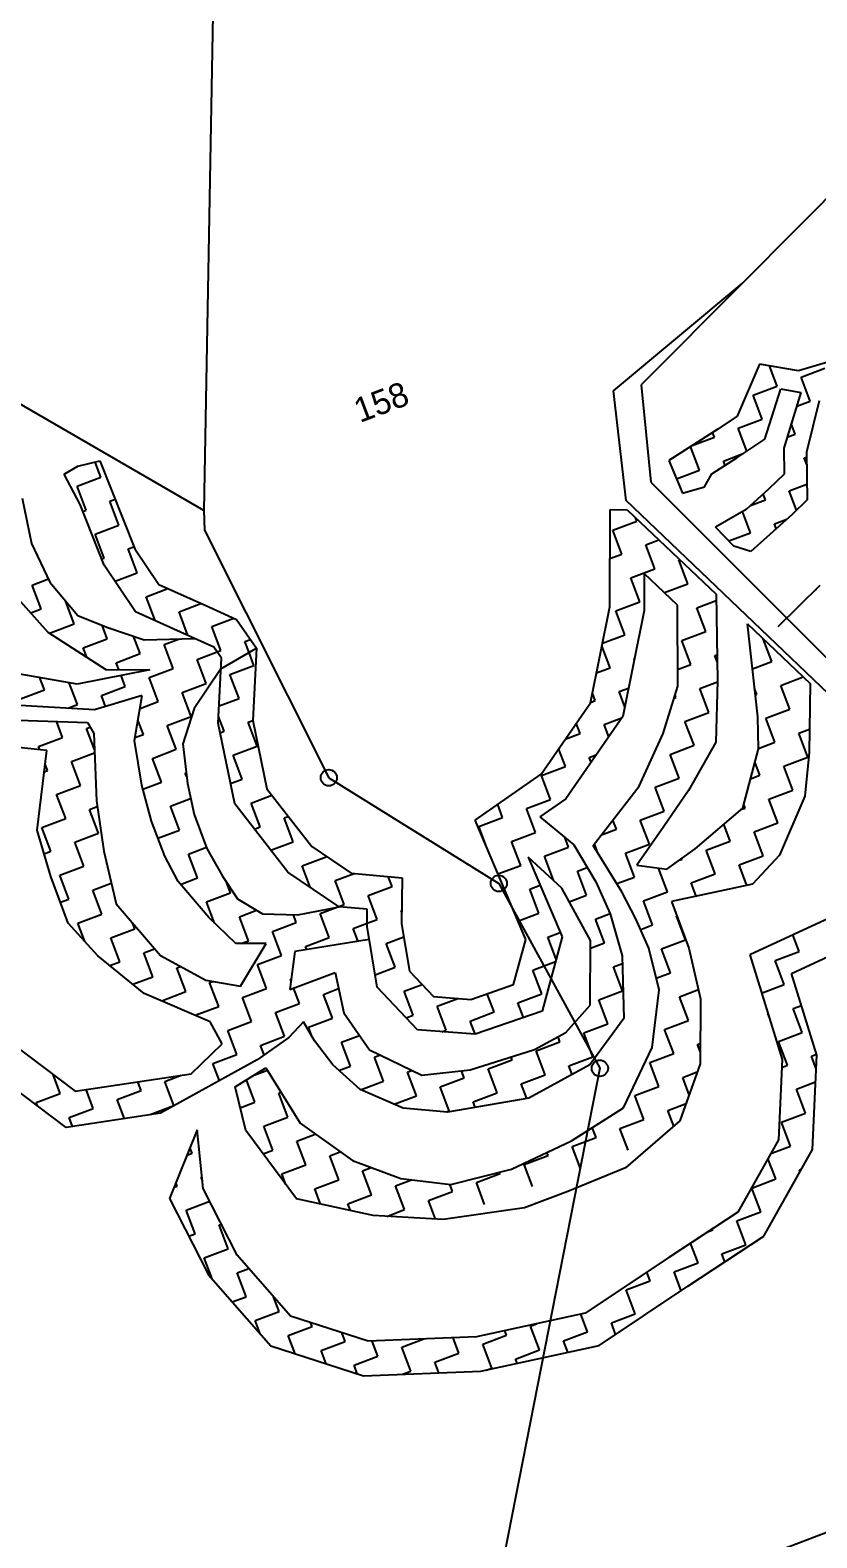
# Model space of a CAD drawing. Header units: metres. Extents: x 307096 to 311250, y 1932270 to 1936190.
# Drawn here: x 308292 to 308593, y 1934342 to 1934920 of the extents above; entities that cross this region are included whole.
import ezdxf

# ---------------------------------------------------------------- set-up
doc = ezdxf.new("R2010")
doc.units = ezdxf.units.M
for name, color, linetype in [('POLY_HATCH', 12, 'Continuous'), ('POLY_PARCEL', 6, 'Continuous'), ('POLY_WATER', 4, 'Continuous'), ('TEXT_PARCEL', 7, 'Continuous'), ('V_BOUND_LINE', 7, 'Continuous')]:
    doc.layers.add(name, color=color, linetype=linetype)
doc.styles.add('TEXT_MAP', font='')
doc.styles.get('TEXT_MAP').set_extended_font_data('Kruti Dev 050')
doc.dimstyles.get("Standard").update_dxf_attribs({"dimtxt": 0.18, "dimasz": 0.18, "dimexe": 0.18, "dimexo": 0.0625, "dimgap": 0.09, "dimtad": 0, "dimtih": 1, "dimtoh": 1, "dimdec": 4, "dimzin": 0, "dimdsep": 46, "dimtxsty": 'Standard', "dimcen": 0.09, "dimadec": 0, "dimazin": 0, "dimtfac": 1, "dimtdec": 4, "dimtofl": 0, "dimtmove": 0, "dimatfit": 3, "dimfxl": 1, "dimtolj": 1, "dimtzin": 0, "dimarcsym": 0})

msp = doc.modelspace()

# ---------------------------------------------------------------- linework, layer by layer
for centre in [(308406.19, 1934633.47), (308471.27, 1934592.99), (308509.96, 1934522.22)]:
    msp.add_circle(centre, 3.11)
at = {"layer": 'POLY_HATCH'}
for p, q in [((308571.02, 1934791.88), (308562.48, 1934771.88)), ((308585.98, 1934789.22), (308571.02, 1934791.88)), ((308597.57, 1934792.71), (308585.98, 1934789.22)), ((308573.07, 1934763.08), (308579.17, 1934782.37)), ((308579.17, 1934782.37), (308586.91, 1934780.99)), ((308586.91, 1934780.99), (308580.33, 1934759.72)), ((308593.94, 1934777.84), (308589.05, 1934758.08)), ((308555.13, 1934766.99), (308536.34, 1934754.97)), ((308562.48, 1934771.88), (308555.13, 1934766.99)), ((308562.34, 1934755.94), (308573.07, 1934763.08)), ((308536.34, 1934754.97), (308541.56, 1934742.38)), ((308552.76, 1934749.81), (308562.34, 1934755.94)), ((308580.33, 1934759.72), (308580.44, 1934749.7)), ((308589.05, 1934758.08), (308589.32, 1934739.94)), ((308304.87, 1934749.72), (308310.16, 1934752.75)), ((308311.03, 1934738.04), (308304.87, 1934749.72)), ((308310.16, 1934752.75), (308318.59, 1934754.76)), ((308318.59, 1934754.76), (308331.96, 1934721.09)), ((308550.05, 1934744.81), (308552.78, 1934749.78)), ((308552.78, 1934749.78), (308552.76, 1934749.81)), ((308580.44, 1934749.7), (308574.53, 1934743.96)), ((308541.56, 1934742.38), (308550.05, 1934744.81)), ((308574.53, 1934743.96), (308565.98, 1934736.24)), ((308288.87, 1934740.55), (308292.4, 1934723.2)), ((308320.22, 1934714.9), (308311.03, 1934738.04)), ((308589.32, 1934739.94), (308583.55, 1934734.33)), ((308513.72, 1934698.85), (308513.86, 1934736.12)), ((308513.86, 1934736.12), (308520.39, 1934736.08)), ((308520.39, 1934736.08), (308554.49, 1934703.71)), ((308565.98, 1934736.24), (308554.2, 1934729.42)), ((308583.55, 1934734.33), (308567.72, 1934720.04)), ((308561.27, 1934722.17), (308554.2, 1934729.42)), ((308292.4, 1934723.2), (308299.45, 1934708.39)), ((308331.96, 1934721.09), (308341.09, 1934707.51)), ((308567.72, 1934720.04), (308561.27, 1934722.17)), ((308332.23, 1934697.03), (308320.22, 1934714.9)), ((308526.97, 1934711.64), (308526.91, 1934697.51)), ((308539.73, 1934699.53), (308526.97, 1934711.64)), ((308286.05, 1934703.34), (308298.68, 1934689.17)), ((308299.45, 1934708.39), (308310.08, 1934695.65)), ((308341.09, 1934707.51), (308360.22, 1934698.87)), ((308554.49, 1934703.71), (308554.97, 1934670.61)), ((308360.22, 1934698.87), (308370.89, 1934694.04)), ((308506.34, 1934662.19), (308513.72, 1934698.85)), ((308526.91, 1934697.51), (308518.74, 1934656.91)), ((308539.74, 1934668.51), (308539.73, 1934699.53)), ((308310.08, 1934695.65), (308321.25, 1934691.13)), ((308354.78, 1934686.84), (308332.23, 1934697.03)), ((308370.89, 1934694.04), (308378.53, 1934683.08)), ((308570.39, 1934656.77), (308566.41, 1934692.4)), ((308566.41, 1934692.4), (308590.48, 1934669.54)), ((308298.68, 1934689.17), (308320.8, 1934674.95)), ((308321.25, 1934691.13), (308335.46, 1934686.3)), ((308335.46, 1934686.3), (308354.78, 1934686.84)), ((308362.14, 1934683.52), (308354.78, 1934686.84)), ((308365.13, 1934679.23), (308362.14, 1934683.52)), ((308364.92, 1934675.15), (308378.53, 1934683.08)), ((308378.53, 1934683.08), (308377.14, 1934655.34)), ((308337.63, 1934674.74), (308309.81, 1934669.34)), ((308320.8, 1934674.95), (308337.63, 1934674.74)), ((308364.92, 1934675.15), (308354.64, 1934659.92)), ((308363.87, 1934654.33), (308365.13, 1934679.23)), ((308309.81, 1934669.34), (308287.22, 1934673.2)), ((308534.18, 1934650.4), (308539.74, 1934668.51)), ((308554.97, 1934670.61), (308554.37, 1934647.09)), ((308590.48, 1934669.54), (308590.11, 1934643.1)), ((308334.78, 1934664.93), (308316.44, 1934659.47)), ((308331.78, 1934647.78), (308334.78, 1934664.93)), ((308316.44, 1934659.47), (308281.42, 1934661.55)), ((308354.64, 1934659.92), (308350.33, 1934646.43)), ((308487.42, 1934634.86), (308506.34, 1934662.19)), ((308518.74, 1934656.91), (308496.93, 1934625.41)), ((308570.65, 1934644.49), (308570.39, 1934656.77)), ((308287.32, 1934655.56), (308313.88, 1934654.66)), ((308313.88, 1934654.66), (308316.2, 1934650.44)), ((308370.19, 1934623.49), (308363.87, 1934654.33)), ((308377.14, 1934655.34), (308382.5, 1934629.16)), ((308298.31, 1934643.88), (308251.1, 1934648.89)), ((308316.2, 1934650.44), (308317.21, 1934624.61)), ((308334.6, 1934630.64), (308331.78, 1934647.78)), ((308350.33, 1934646.43), (308352.09, 1934631.28)), ((308525.05, 1934630.2), (308534.18, 1934650.4)), ((308554.37, 1934647.09), (308543.87, 1934628.57)), ((308294.53, 1934613.33), (308298.31, 1934643.88)), ((308564.63, 1934621.84), (308570.65, 1934644.49)), ((308590.11, 1934643.1), (308588.39, 1934626.43)), ((308462.19, 1934617.16), (308487.42, 1934634.86)), ((308338.37, 1934616.78), (308334.6, 1934630.64)), ((308352.09, 1934631.28), (308354.6, 1934619.37)), ((308382.5, 1934629.16), (308399.68, 1934607.1)), ((308507.38, 1934607.52), (308525.05, 1934630.2)), ((308543.87, 1934628.57), (308534.49, 1934614.84)), ((308317.21, 1934624.61), (308320.11, 1934605.32)), ((308390.55, 1934597.35), (308370.19, 1934623.49)), ((308496.93, 1934625.41), (308487.02, 1934618.46)), ((308588.39, 1934626.43), (308578.7, 1934603.85)), ((308343.42, 1934603.39), (308338.37, 1934616.78)), ((308354.6, 1934619.37), (308359.5, 1934606.39)), ((308481.56, 1934571.56), (308462.19, 1934617.16)), ((308487.02, 1934618.46), (308500.04, 1934607.75)), ((308546.47, 1934606.25), (308564.63, 1934621.84)), ((308299.75, 1934595.64), (308294.53, 1934613.33)), ((308534.49, 1934614.84), (308524.06, 1934599.98)), ((308320.11, 1934605.32), (308324.77, 1934585.24)), ((308359.5, 1934606.39), (308365.48, 1934595.79)), ((308399.68, 1934607.1), (308414.71, 1934596.91)), ((308500.04, 1934607.75), (308508.35, 1934593.59)), ((308518.42, 1934589.84), (308507.38, 1934607.52)), ((308535.55, 1934598.49), (308546.47, 1934606.25)), ((308348.54, 1934593.68), (308343.42, 1934603.39)), ((308495.34, 1934591.16), (308482.51, 1934603.08)), ((308482.51, 1934603.08), (308495.49, 1934572.52)), ((308524.06, 1934599.98), (308535.55, 1934598.49)), ((308578.7, 1934603.85), (308568.35, 1934592.66)), ((308306.48, 1934577.79), (308299.75, 1934595.64)), ((308360.29, 1934579.91), (308348.54, 1934593.68)), ((308365.48, 1934595.79), (308371.23, 1934587.09)), ((308410.12, 1934584.09), (308390.55, 1934597.35)), ((308414.71, 1934596.91), (308434.26, 1934595.11)), ((308434.26, 1934595.11), (308434.05, 1934577.51)), ((308508.35, 1934593.59), (308513.95, 1934581.37)), ((308506.37, 1934571.1), (308495.34, 1934591.16)), ((308523.78, 1934579.49), (308518.42, 1934589.84)), ((308568.35, 1934592.66), (308537.33, 1934586.06)), ((308324.77, 1934585.24), (308341.72, 1934565.42)), ((308371.23, 1934587.09), (308380.83, 1934581.32)), ((308394.32, 1934580.97), (308410.12, 1934584.09)), ((308420.92, 1934583.09), (308410.12, 1934584.09)), ((308420.85, 1934576.51), (308420.92, 1934583.09)), ((308537.33, 1934586.06), (308544.06, 1934568.21)), ((308317.75, 1934565.3), (308306.48, 1934577.79)), ((308370.6, 1934569.96), (308360.29, 1934579.91)), ((308380.83, 1934581.32), (308394.32, 1934580.97)), ((308424.66, 1934553.31), (308420.85, 1934576.51)), ((308434.05, 1934577.51), (308437.03, 1934559.44)), ((308513.95, 1934581.37), (308518.53, 1934565.3)), ((308528.74, 1934568.26), (308523.78, 1934579.49)), ((308599.38, 1934580.5), (308567.34, 1934565.69)), ((308421.67, 1934571.48), (308393.18, 1934566.96)), ((308476.89, 1934554.28), (308481.56, 1934571.56)), ((308495.49, 1934572.52), (308487.81, 1934544.1)), ((308506.3, 1934546.36), (308506.37, 1934571.1)), ((308583.35, 1934558.55), (308608.8, 1934570.32)), ((308335.56, 1934550.91), (308317.75, 1934565.3)), ((308341.72, 1934565.42), (308359.12, 1934555.97)), ((308382.25, 1934569.99), (308370.6, 1934569.96)), ((308372.37, 1934553.68), (308382.25, 1934569.99)), ((308393.18, 1934566.96), (308391.26, 1934552.4)), ((308518.53, 1934565.3), (308519.17, 1934541.32)), ((308532.6, 1934552.24), (308528.74, 1934568.26)), ((308544.06, 1934568.21), (308548.48, 1934548.77)), ((308567.34, 1934565.69), (308579.68, 1934525.59)), ((308391.26, 1934552.4), (308408.58, 1934558.93)), ((308408.58, 1934558.93), (308411.96, 1934543.4)), ((308437.03, 1934559.44), (308446.21, 1934549.71)), ((308592.97, 1934527.29), (308583.35, 1934558.55)), ((308359.12, 1934555.97), (308372.37, 1934553.68)), ((308440.11, 1934536.96), (308424.66, 1934553.31)), ((308460.5, 1934548.59), (308476.89, 1934554.28)), ((308360.79, 1934540.04), (308335.56, 1934550.91)), ((308446.21, 1934549.71), (308460.5, 1934548.59)), ((308530.01, 1934530.15), (308532.6, 1934552.24)), ((308548.48, 1934548.77), (308548.36, 1934523.97)), ((308411.96, 1934543.4), (308421.73, 1934529.29)), ((308487.81, 1934544.1), (308462.21, 1934535.22)), ((308496.9, 1934535.89), (308506.3, 1934546.36)), ((308519.17, 1934541.32), (308506.09, 1934523.53)), ((308277.29, 1934537.42), (308309.14, 1934513.4)), ((308365.43, 1934531.59), (308360.79, 1934540.04)), ((308396.5, 1934540.03), (308390.88, 1934533.95)), ((308400.74, 1934532.73), (308396.5, 1934540.03)), ((308462.21, 1934535.22), (308440.11, 1934536.96)), ((308484.99, 1934529.43), (308496.9, 1934535.89)), ((308353.49, 1934520.11), (308365.43, 1934531.59)), ((308390.88, 1934533.95), (308378.76, 1934525.43)), ((308407.69, 1934523.48), (308400.74, 1934532.73)), ((308519.04, 1934507.08), (308530.01, 1934530.15)), ((308305.63, 1934499.52), (308267.12, 1934528.56)), ((308378.76, 1934525.43), (308367.72, 1934519.29)), ((308421.73, 1934529.29), (308441.74, 1934519.54)), ((308460.25, 1934521.58), (308484.99, 1934529.43)), ((308548.36, 1934523.97), (308540.59, 1934502.1)), ((308579.68, 1934525.59), (308578.35, 1934494.87)), ((308591.4, 1934491.15), (308592.97, 1934527.29)), ((308309.14, 1934513.4), (308353.49, 1934520.11)), ((308367.72, 1934519.29), (308341.82, 1934504.99)), ((308370.34, 1934515.06), (308382.13, 1934522.42)), ((308382.13, 1934522.42), (308395.25, 1934501.16)), ((308418.16, 1934514.09), (308407.69, 1934523.48)), ((308441.74, 1934519.54), (308460.25, 1934521.58)), ((308506.09, 1934523.53), (308482.72, 1934510.76)), ((308374.44, 1934498.4), (308370.34, 1934515.06)), ((308434.69, 1934506.98), (308418.16, 1934514.09)), ((308451.59, 1934505.44), (308434.69, 1934506.98)), ((308482.72, 1934510.76), (308451.59, 1934505.44)), ((308499.04, 1934494.44), (308519.04, 1934507.08)), ((308341.82, 1934504.99), (308305.63, 1934499.52)), ((308395.25, 1934501.16), (308415.22, 1934486.85)), ((308540.59, 1934502.1), (308519.72, 1934484.04)), ((308355.75, 1934498.69), (308345.25, 1934472.41)), ((308358.12, 1934476.22), (308355.75, 1934498.69)), ((308393.79, 1934472.21), (308374.44, 1934498.4)), ((308476.17, 1934483.63), (308499.04, 1934494.44)), ((308578.35, 1934494.87), (308562.77, 1934467.16)), ((308572.71, 1934457.9), (308591.4, 1934491.15)), ((308415.22, 1934486.85), (308433.82, 1934480.03)), ((308452.88, 1934477.76), (308476.17, 1934483.63)), ((308519.72, 1934484.04), (308497.64, 1934474.98)), ((308433.82, 1934480.03), (308452.88, 1934477.76)), ((308345.25, 1934472.41), (308360.14, 1934443.14)), ((308371.15, 1934450.59), (308358.12, 1934476.22)), ((308423.15, 1934465.82), (308393.79, 1934472.21)), ((308497.64, 1934474.98), (308481.06, 1934468.73)), ((308481.06, 1934468.73), (308449.96, 1934464.28)), ((308562.77, 1934467.16), (308536.39, 1934449.77)), ((308449.96, 1934464.28), (308423.15, 1934465.82)), ((308543.68, 1934438.77), (308572.71, 1934457.9)), ((308391.47, 1934427.34), (308371.15, 1934450.59)), ((308536.39, 1934449.77), (308504.39, 1934428.45)), ((308360.14, 1934443.14), (308383.94, 1934415.9)), ((308509.64, 1934416.09), (308543.68, 1934438.77)), ((308421.32, 1934417.73), (308391.47, 1934427.34)), ((308504.39, 1934428.45), (308462.75, 1934419.35)), ((308383.94, 1934415.9), (308419.49, 1934404.45)), ((308462.75, 1934419.35), (308421.32, 1934417.73)), ((308464.43, 1934406.21), (308509.64, 1934416.09)), ((308419.49, 1934404.45), (308464.43, 1934406.21))]:
    msp.add_line(p, q, dxfattribs=at)
at = {"layer": 'POLY_HATCH', "linetype": 'Continuous'}
for p, q in [((308577.81, 1934783.41), (308574.87, 1934791.19)), ((308586.97, 1934786.86), (308596.12, 1934790.32)), ((308590.42, 1934777.71), (308586.97, 1934786.86)), ((308568.65, 1934779.96), (308577.81, 1934783.41)), ((308572.1, 1934770.8), (308568.65, 1934779.96)), ((308585.3, 1934775.77), (308590.42, 1934777.71)), ((308562.95, 1934767.34), (308572.1, 1934770.8)), ((308566.26, 1934758.55), (308562.95, 1934767.34)), ((308584.72, 1934765.09), (308583.22, 1934769.06)), ((308545.23, 1934760.66), (308553.79, 1934763.89)), ((308553.79, 1934763.89), (308553.11, 1934765.69)), ((308581.63, 1934763.93), (308584.72, 1934765.09)), ((308548.08, 1934751.28), (308544.68, 1934760.31)), ((308557.24, 1934754.73), (308564.83, 1934757.59)), ((308588.17, 1934755.93), (308589.08, 1934756.28)), ((308589.12, 1934753.41), (308588.17, 1934755.93)), ((308318.97, 1934748.54), (308316.78, 1934754.33)), ((308539.25, 1934747.94), (308548.08, 1934751.28)), ((308557.87, 1934753.07), (308557.24, 1934754.73)), ((308309.81, 1934745.09), (308318.97, 1934748.54)), ((308313.26, 1934735.93), (308309.81, 1934745.09)), ((308582.47, 1934743.32), (308589.24, 1934745.88)), ((308585.24, 1934735.97), (308582.47, 1934743.32)), ((308322.42, 1934739.38), (308324.4, 1934740.13)), ((308325.88, 1934730.23), (308322.42, 1934739.38)), ((308567.61, 1934737.72), (308573.31, 1934739.87)), ((308573.31, 1934739.87), (308572.47, 1934742.1)), ((308312.05, 1934735.47), (308313.26, 1934735.93)), ((308514.91, 1934728.3), (308524.06, 1934731.75)), ((308524.06, 1934731.75), (308523.57, 1934733.06)), ((308567.61, 1934727.26), (308564.53, 1934735.41)), ((308576.76, 1934730.71), (308581.53, 1934732.51)), ((308316.72, 1934726.77), (308325.88, 1934730.23)), ((308320.17, 1934717.61), (308316.72, 1934726.77)), ((308518.36, 1934719.14), (308514.91, 1934728.3)), ((308559.35, 1934724.14), (308567.61, 1934727.26)), ((308577.47, 1934728.84), (308576.76, 1934730.71)), ((308329.33, 1934721.07), (308331.62, 1934721.93)), ((308332.79, 1934711.91), (308329.33, 1934721.07)), ((308527.52, 1934722.6), (308532.58, 1934724.51)), ((308530.97, 1934713.44), (308527.52, 1934722.6)), ((308319.27, 1934717.27), (308320.17, 1934717.61)), ((308513.79, 1934717.42), (308518.36, 1934719.14)), ((308540.13, 1934716.89), (308540.47, 1934717.02)), ((308543.59, 1934707.73), (308540.13, 1934716.89)), ((308292.7, 1934707.25), (308298.88, 1934709.58)), ((308324.36, 1934708.73), (308332.79, 1934711.91)), ((308521.81, 1934709.98), (308530.97, 1934713.44)), ((308525.27, 1934700.82), (308521.81, 1934709.98)), ((308296.15, 1934698.09), (308292.7, 1934707.25)), ((308336.24, 1934702.75), (308344.62, 1934705.91)), ((308534.64, 1934704.36), (308543.59, 1934707.73)), ((308292.1, 1934696.56), (308296.15, 1934698.09)), ((308308.77, 1934692.39), (308305.44, 1934701.21)), ((308339.67, 1934693.67), (308336.24, 1934702.75)), ((308348.85, 1934697.05), (308357.24, 1934700.21)), ((308516.11, 1934697.37), (308525.27, 1934700.82)), ((308519.57, 1934688.21), (308516.11, 1934697.37)), ((308547.04, 1934698.58), (308554.52, 1934701.4)), ((308550.49, 1934689.42), (308547.04, 1934698.58)), ((308299.61, 1934688.93), (308308.77, 1934692.39)), ((308321.38, 1934686.68), (308319.42, 1934691.87)), ((308352.28, 1934687.97), (308348.85, 1934697.05)), ((308361.47, 1934691.34), (308369.86, 1934694.51)), ((308364.92, 1934682.18), (308361.47, 1934691.34)), ((308299.79, 1934688.46), (308299.61, 1934688.93)), ((308312.22, 1934683.23), (308321.38, 1934686.68)), ((308333.99, 1934680.98), (308331.47, 1934687.66)), ((308343.15, 1934684.43), (308349.1, 1934686.68)), ((308374.08, 1934685.64), (308376.19, 1934686.44)), ((308375.67, 1934681.41), (308374.08, 1934685.64)), ((308510.92, 1934684.95), (308519.57, 1934688.21)), ((308541.34, 1934685.96), (308550.49, 1934689.42)), ((308544.79, 1934676.8), (308541.34, 1934685.96)), ((308575.72, 1934678.01), (308572.46, 1934686.65)), ((308313.6, 1934679.58), (308312.22, 1934683.23)), ((308324.83, 1934677.53), (308333.99, 1934680.98)), ((308346.6, 1934675.28), (308343.15, 1934684.43)), ((308355.76, 1934678.73), (308363.45, 1934681.63)), ((308363.45, 1934681.63), (308364.92, 1934682.18)), ((308377.53, 1934676.48), (308375.67, 1934681.41)), ((308513.86, 1934675.6), (308510.72, 1934683.94)), ((308553.95, 1934680.26), (308554.82, 1934680.59)), ((308554.86, 1934677.84), (308553.95, 1934680.26)), ((308325.83, 1934674.88), (308324.83, 1934677.53)), ((308337.45, 1934671.82), (308346.6, 1934675.28)), ((308359.22, 1934669.57), (308355.76, 1934678.73)), ((308368.37, 1934673.03), (308377.53, 1934676.48)), ((308508.64, 1934673.63), (308513.86, 1934675.6)), ((308523.02, 1934679.05), (308523.21, 1934679.13)), ((308523.13, 1934678.75), (308523.02, 1934679.05)), ((308539.73, 1934674.9), (308544.79, 1934676.8)), ((308568.33, 1934675.22), (308575.72, 1934678.01)), ((308297.36, 1934667.16), (308295.62, 1934671.76)), ((308309.97, 1934661.46), (308306.8, 1934669.85)), ((308319.13, 1934664.91), (308328.29, 1934668.37)), ((308328.29, 1934668.37), (308326.68, 1934672.62)), ((308340.9, 1934662.66), (308337.45, 1934671.82)), ((308350.06, 1934666.12), (308359.22, 1934669.57)), ((308371.83, 1934663.87), (308368.37, 1934673.03)), ((308548.25, 1934667.65), (308554.96, 1934670.18)), ((308579.17, 1934668.85), (308587.79, 1934672.1)), ((308582.63, 1934659.69), (308579.17, 1934668.85)), ((308288.2, 1934663.71), (308297.36, 1934667.16)), ((308320.7, 1934660.74), (308319.13, 1934664.91)), ((308333.92, 1934660.03), (308340.9, 1934662.66)), ((308353.51, 1934656.96), (308350.06, 1934666.12)), ((308364.21, 1934660.99), (308371.83, 1934663.87)), ((308506.36, 1934662.31), (308508.16, 1934662.99)), ((308508.16, 1934662.99), (308507.08, 1934665.85)), ((308517.32, 1934666.44), (308520.93, 1934667.8)), ((308519.49, 1934660.67), (308517.32, 1934666.44)), ((308538.33, 1934663.9), (308539.09, 1934664.19)), ((308539.09, 1934664.19), (308538.72, 1934665.18)), ((308551.7, 1934658.49), (308548.25, 1934667.65)), ((308570.02, 1934665.4), (308569.17, 1934667.63)), ((308569.45, 1934665.18), (308570.02, 1934665.4)), ((308306.29, 1934660.07), (308309.97, 1934661.46)), ((308344.35, 1934653.5), (308353.51, 1934656.96)), ((308366.13, 1934651.26), (308364, 1934656.89)), ((308542.54, 1934655.03), (308551.7, 1934658.49)), ((308573.47, 1934656.24), (308582.63, 1934659.69)), ((308304.27, 1934648.85), (308301.92, 1934655.07)), ((308313.43, 1934652.3), (308314.88, 1934652.85)), ((308316.44, 1934644.31), (308313.43, 1934652.3)), ((308335.2, 1934650.05), (308333.13, 1934655.52)), ((308347.81, 1934644.35), (308344.35, 1934653.5)), ((308364.62, 1934650.69), (308366.13, 1934651.26)), ((308375.28, 1934654.71), (308377.14, 1934655.41)), ((308378.74, 1934645.55), (308375.28, 1934654.71)), ((308502.45, 1934650.37), (308500.94, 1934654.39)), ((308511.61, 1934653.83), (308518.37, 1934656.38)), ((308513.37, 1934649.16), (308511.61, 1934653.83)), ((308546, 1934645.88), (308542.54, 1934655.03)), ((308576.93, 1934647.08), (308573.47, 1934656.24)), ((308586.08, 1934650.54), (308590.24, 1934652.1)), ((308295.11, 1934645.39), (308304.27, 1934648.85)), ((308295.57, 1934644.17), (308295.11, 1934645.39)), ((308331.96, 1934648.83), (308335.2, 1934650.05)), ((308369.58, 1934642.1), (308378.74, 1934645.55)), ((308496.64, 1934648.18), (308502.45, 1934650.37)), ((308536.84, 1934642.42), (308546, 1934645.88)), ((308570.64, 1934644.71), (308576.93, 1934647.08)), ((308589.54, 1934641.38), (308586.08, 1934650.54)), ((308307.72, 1934639.69), (308316.49, 1934642.99)), ((308311.18, 1934630.53), (308307.72, 1934639.69)), ((308338.65, 1934640.89), (308347.81, 1934644.35)), ((308342.11, 1934631.73), (308338.65, 1934640.89)), ((308373.03, 1934632.94), (308369.58, 1934642.1)), ((308496.75, 1934637.76), (308494.17, 1934644.61)), ((308505.91, 1934641.22), (308508.56, 1934642.22)), ((308506.6, 1934639.38), (308505.91, 1934641.22)), ((308540.29, 1934633.26), (308536.84, 1934642.42)), ((308571.22, 1934634.47), (308569.32, 1934639.5)), ((308580.38, 1934637.92), (308589.54, 1934641.38)), ((308297.31, 1934635.76), (308298.56, 1934636.23)), ((308298.56, 1934636.23), (308297.66, 1934638.63)), ((308351.26, 1934635.19), (308351.62, 1934635.32)), ((308351.8, 1934633.76), (308351.26, 1934635.19)), ((308487.59, 1934634.31), (308496.75, 1934637.76)), ((308491.05, 1934625.15), (308487.59, 1934634.31)), ((308567.62, 1934633.11), (308571.22, 1934634.47)), ((308583.83, 1934628.76), (308580.38, 1934637.92)), ((308302.02, 1934627.07), (308311.18, 1934630.53)), ((308335.03, 1934629.07), (308342.11, 1934631.73)), ((308368.6, 1934631.27), (308373.03, 1934632.94)), ((308531.13, 1934629.81), (308540.29, 1934633.26)), ((308534.59, 1934620.65), (308531.13, 1934629.81)), ((308574.68, 1934625.31), (308583.83, 1934628.76)), ((308305.47, 1934617.92), (308302.02, 1934627.07)), ((308314.63, 1934621.37), (308317.53, 1934622.46)), ((308345.56, 1934622.58), (308353.31, 1934625.5)), ((308349.01, 1934613.42), (308345.56, 1934622.58)), ((308376.49, 1934623.78), (308384.37, 1934626.76)), ((308379.94, 1934614.62), (308376.49, 1934623.78)), ((308472.73, 1934618.24), (308470.85, 1934623.23)), ((308481.89, 1934621.69), (308491.05, 1934625.15)), ((308565.52, 1934621.86), (308565, 1934623.24)), ((308578.13, 1934616.15), (308574.68, 1934625.31)), ((308296.31, 1934614.46), (308305.47, 1934617.92)), ((308318.09, 1934612.21), (308314.63, 1934621.37)), ((308389.1, 1934618.08), (308390.67, 1934618.67)), ((308392.56, 1934608.92), (308389.1, 1934618.08)), ((308463.57, 1934614.78), (308472.73, 1934618.24)), ((308485.34, 1934612.54), (308481.89, 1934621.69)), ((308516.27, 1934613.74), (308514.95, 1934617.24)), ((308525.43, 1934617.2), (308534.59, 1934620.65)), ((308528.89, 1934608.04), (308525.43, 1934617.2)), ((308563.97, 1934621.27), (308565.52, 1934621.86)), ((308299.77, 1934605.3), (308296.31, 1934614.46)), ((308308.93, 1934608.76), (308318.09, 1934612.21)), ((308340.81, 1934610.32), (308349.01, 1934613.42)), ((308377.74, 1934613.79), (308379.94, 1934614.62)), ((308466.52, 1934606.97), (308463.57, 1934614.78)), ((308476.19, 1934609.08), (308485.34, 1934612.54)), ((308497.96, 1934606.83), (308496.51, 1934610.65)), ((308510.54, 1934611.58), (308516.27, 1934613.74)), ((308559.81, 1934609.24), (308557.4, 1934615.64)), ((308568.97, 1934612.7), (308578.13, 1934616.15)), ((308572.43, 1934603.54), (308568.97, 1934612.7)), ((308297.19, 1934604.33), (308299.77, 1934605.3)), ((308312.38, 1934599.6), (308308.93, 1934608.76)), ((308352.47, 1934604.26), (308359.33, 1934606.85)), ((308384.04, 1934605.71), (308392.56, 1934608.92)), ((308479.64, 1934599.92), (308476.19, 1934609.08)), ((308488.8, 1934603.38), (308497.96, 1934606.83)), ((308509.35, 1934604.37), (308507.9, 1934608.2)), ((308519.73, 1934604.58), (308528.89, 1934608.04)), ((308550.66, 1934605.79), (308559.81, 1934609.24)), ((308554.11, 1934596.63), (308550.66, 1934605.79)), ((308303.22, 1934596.15), (308312.38, 1934599.6)), ((308355.92, 1934595.1), (308352.47, 1934604.26)), ((308396.01, 1934599.76), (308405.17, 1934603.22)), ((308399.11, 1934591.54), (308396.01, 1934599.76)), ((308405.17, 1934603.22), (308405.09, 1934603.43)), ((308470.91, 1934596.63), (308479.64, 1934599.92)), ((308492.25, 1934594.22), (308488.8, 1934603.38)), ((308501.41, 1934597.67), (308505.13, 1934599.08)), ((308523.18, 1934595.42), (308519.73, 1934604.58)), ((308540.34, 1934601.9), (308541.5, 1934602.33)), ((308541.5, 1934602.33), (308541.38, 1934602.64)), ((308563.27, 1934600.08), (308572.43, 1934603.54)), ((308566.24, 1934592.21), (308563.27, 1934600.08)), ((308306.68, 1934586.99), (308303.22, 1934596.15)), ((308349.42, 1934592.65), (308355.92, 1934595.1)), ((308368.54, 1934589.4), (308366.98, 1934593.52)), ((308408.62, 1934594.06), (308415.9, 1934596.8)), ((308412.08, 1934584.9), (308408.62, 1934594.06)), ((308430.39, 1934591.81), (308428.96, 1934595.6)), ((308492.11, 1934594.16), (308492.25, 1934594.22)), ((308504.87, 1934588.52), (308501.41, 1934597.67)), ((308516.5, 1934592.91), (308523.18, 1934595.42)), ((308532.34, 1934598.88), (308532.4, 1934598.9)), ((308535.79, 1934589.72), (308532.34, 1934598.88)), ((308544.95, 1934593.18), (308554.11, 1934596.63)), ((308546.87, 1934588.09), (308544.95, 1934593.18)), ((308315.84, 1934590.44), (308322.94, 1934593.12)), ((308319.29, 1934581.28), (308315.84, 1934590.44)), ((308359.38, 1934585.94), (308368.54, 1934589.4)), ((308421.24, 1934588.35), (308430.39, 1934591.81)), ((308424.69, 1934579.2), (308421.24, 1934588.35)), ((308483.09, 1934590.76), (308487.1, 1934592.28)), ((308486.55, 1934581.61), (308483.09, 1934590.76)), ((308498.18, 1934585.99), (308504.87, 1934588.52)), ((308526.64, 1934586.27), (308535.79, 1934589.72)), ((308303.47, 1934585.78), (308306.68, 1934586.99)), ((308362.43, 1934577.84), (308359.38, 1934585.94)), ((308371.99, 1934580.24), (308378.52, 1934582.7)), ((308402.92, 1934581.44), (308409.7, 1934584)), ((308410.05, 1934584.13), (308412.08, 1934584.9)), ((308433.85, 1934582.65), (308434.12, 1934582.75)), ((308434.11, 1934581.96), (308433.85, 1934582.65)), ((308478.57, 1934578.6), (308486.55, 1934581.61)), ((308530.09, 1934577.11), (308526.64, 1934586.27)), ((308310.13, 1934577.83), (308319.29, 1934581.28)), ((308312.78, 1934570.81), (308310.13, 1934577.83)), ((308331.9, 1934575.58), (308331.01, 1934577.94)), ((308375.45, 1934571.08), (308371.99, 1934580.24)), ((308384.6, 1934574.54), (308393.76, 1934577.99)), ((308393.76, 1934577.99), (308392.62, 1934581.01)), ((308406.37, 1934572.29), (308402.92, 1934581.44)), ((308415.53, 1934575.74), (308420.86, 1934577.75)), ((308420.86, 1934577.75), (308424.69, 1934579.2)), ((308508.32, 1934579.36), (308513.91, 1934581.47)), ((308511.77, 1934570.2), (308508.32, 1934579.36)), ((308525.58, 1934575.41), (308530.09, 1934577.11)), ((308539.25, 1934580.56), (308539.38, 1934580.61)), ((308542.7, 1934571.4), (308539.25, 1934580.56)), ((308322.75, 1934572.13), (308331.9, 1934575.58)), ((308326.2, 1934562.97), (308322.75, 1934572.13)), ((308372.49, 1934569.97), (308375.45, 1934571.08)), ((308388.06, 1934565.38), (308384.6, 1934574.54)), ((308397.22, 1934568.83), (308406.37, 1934572.29)), ((308417.4, 1934570.8), (308415.53, 1934575.74)), ((308428.15, 1934570.04), (308434.87, 1934572.57)), ((308490, 1934572.45), (308494.76, 1934574.24)), ((308493.19, 1934564), (308490, 1934572.45)), ((308506.36, 1934568.16), (308511.77, 1934570.2)), ((308533.55, 1934567.95), (308542.7, 1934571.4)), ((308586.25, 1934566.91), (308583.83, 1934573.31)), ((308335.36, 1934566.42), (308339.52, 1934567.99)), ((308338.81, 1934557.26), (308335.36, 1934566.42)), ((308378.9, 1934561.92), (308388.06, 1934565.38)), ((308397.65, 1934567.67), (308397.22, 1934568.83)), ((308431.6, 1934560.88), (308428.15, 1934570.04)), ((308537, 1934558.79), (308533.55, 1934567.95)), ((308577.09, 1934563.45), (308586.25, 1934566.91)), ((308322.41, 1934561.54), (308326.2, 1934562.97)), ((308347.97, 1934560.72), (308349.39, 1934561.25)), ((308351.43, 1934551.56), (308347.97, 1934560.72)), ((308382.35, 1934552.76), (308378.9, 1934561.92)), ((308423.9, 1934557.97), (308431.6, 1934560.88)), ((308484.3, 1934559.84), (308492.95, 1934563.1)), ((308487.75, 1934550.68), (308484.3, 1934559.84)), ((308515.23, 1934561.04), (308518.61, 1934562.32)), ((308518.68, 1934551.88), (308515.23, 1934561.04)), ((308531.52, 1934556.72), (308537, 1934558.79)), ((308580.54, 1934554.29), (308577.09, 1934563.45)), ((308331.23, 1934554.4), (308338.81, 1934557.26)), ((308360.58, 1934555.01), (308361.86, 1934555.5)), ((308364.04, 1934545.86), (308360.58, 1934555.01)), ((308373.2, 1934549.31), (308382.35, 1934552.76)), ((308391.51, 1934556.22), (308391.77, 1934556.32)), ((308391.7, 1934555.73), (308391.51, 1934556.22)), ((308394.97, 1934547.06), (308392.74, 1934552.96)), ((308435.05, 1934551.72), (308441.88, 1934554.3)), ((308571.86, 1934551.02), (308580.54, 1934554.29)), ((308342.27, 1934548.1), (308351.43, 1934551.56)), ((308342.31, 1934548), (308342.27, 1934548.1)), ((308376.65, 1934540.15), (308373.2, 1934549.31)), ((308385.81, 1934543.61), (308394.97, 1934547.06)), ((308404.13, 1934550.52), (308409.93, 1934552.71)), ((308407.58, 1934541.36), (308404.13, 1934550.52)), ((308438.51, 1934542.56), (308435.05, 1934551.72)), ((308447.67, 1934546.02), (308455.53, 1934548.98)), ((308469.44, 1934543.77), (308466.79, 1934550.78)), ((308478.6, 1934547.22), (308487.75, 1934550.68)), ((308480.7, 1934541.63), (308478.6, 1934547.22)), ((308509.53, 1934548.43), (308518.68, 1934551.88)), ((308512.98, 1934539.27), (308509.53, 1934548.43)), ((308540.45, 1934549.63), (308547.66, 1934552.35)), ((308543.91, 1934540.48), (308540.45, 1934549.63)), ((308355.1, 1934542.49), (308364.04, 1934545.86)), ((308389.26, 1934534.45), (308385.81, 1934543.61)), ((308398.42, 1934537.9), (308407.58, 1934541.36)), ((308435.78, 1934541.53), (308438.51, 1934542.56)), ((308451.12, 1934536.86), (308447.67, 1934546.02)), ((308460.28, 1934540.31), (308469.44, 1934543.77)), ((308574.84, 1934541.68), (308574.26, 1934543.22)), ((308574.74, 1934541.64), (308574.84, 1934541.68)), ((308584, 1934545.14), (308587.11, 1934546.31)), ((308587.45, 1934535.98), (308584, 1934545.14)), ((308367.49, 1934536.7), (308376.65, 1934540.15)), ((308370.95, 1934527.54), (308367.49, 1934536.7)), ((308399.7, 1934534.52), (308398.42, 1934537.9)), ((308449.44, 1934536.22), (308451.12, 1934536.86)), ((308462.2, 1934535.22), (308460.28, 1934540.31)), ((308503.82, 1934535.82), (308512.98, 1934539.27)), ((308507.28, 1934526.66), (308503.82, 1934535.82)), ((308534.75, 1934537.02), (308543.91, 1934540.48)), ((308538.21, 1934527.86), (308534.75, 1934537.02)), ((308578.29, 1934532.52), (308587.45, 1934535.98)), ((308380.11, 1934530.99), (308389.26, 1934534.45)), ((308381.48, 1934527.34), (308380.11, 1934530.99)), ((308411.03, 1934532.2), (308417.92, 1934534.8)), ((308414.49, 1934523.04), (308411.03, 1934532.2)), ((308485.51, 1934528.91), (308494.66, 1934532.36)), ((308494.66, 1934532.36), (308493.94, 1934534.29)), ((308547.36, 1934531.32), (308548.4, 1934531.71)), ((308548.39, 1934528.61), (308547.36, 1934531.32)), ((308581.75, 1934523.36), (308578.29, 1934532.52)), ((308361.79, 1934524.08), (308370.95, 1934527.54)), ((308364.31, 1934517.4), (308361.79, 1934524.08)), ((308423.65, 1934526.5), (308425.8, 1934527.31)), ((308427.1, 1934517.34), (308423.65, 1934526.5)), ((308467.19, 1934522), (308476.35, 1934525.45)), ((308476.35, 1934525.45), (308475.93, 1934526.55)), ((308488.96, 1934519.75), (308485.51, 1934528.91)), ((308498.12, 1934523.2), (308507.28, 1934526.66)), ((308529.05, 1934524.41), (308538.21, 1934527.86)), ((308532.5, 1934515.25), (308529.05, 1934524.41)), ((308590.91, 1934526.82), (308592.88, 1934527.56)), ((308592.73, 1934521.97), (308590.91, 1934526.82)), ((308303.39, 1934512.52), (308300.63, 1934519.82)), ((308343.47, 1934517.18), (308349.74, 1934519.54)), ((308377.58, 1934519.58), (308382.69, 1934521.51)), ((308410.05, 1934521.37), (308414.49, 1934523.04)), ((308436.26, 1934520.79), (308437.89, 1934521.41)), ((308439.71, 1934511.63), (308436.26, 1934520.79)), ((308448.87, 1934515.09), (308458.03, 1934518.54)), ((308458.03, 1934518.54), (308457.02, 1934521.22)), ((308470.64, 1934512.84), (308467.19, 1934522)), ((308479.8, 1934516.29), (308488.96, 1934519.75)), ((308499.38, 1934519.86), (308498.12, 1934523.2)), ((308541.66, 1934518.7), (308547.24, 1934520.81)), ((308544.15, 1934512.11), (308541.66, 1934518.7)), ((308579.55, 1934522.54), (308581.75, 1934523.36)), ((308294.23, 1934509.06), (308303.39, 1934512.52)), ((308316, 1934506.81), (308313.28, 1934514.03)), ((308325.16, 1934510.27), (308334.31, 1934513.72)), ((308334.31, 1934513.72), (308333.07, 1934517.02)), ((308346.93, 1934508.02), (308343.47, 1934517.18)), ((308377.86, 1934509.22), (308374.64, 1934517.75)), ((308387.01, 1934512.68), (308387.93, 1934513.02)), ((308390.47, 1934503.52), (308387.01, 1934512.68)), ((308418.31, 1934514.02), (308427.1, 1934517.34)), ((308452.33, 1934505.93), (308448.87, 1934515.09)), ((308461.49, 1934509.38), (308470.64, 1934512.84)), ((308481.94, 1934510.63), (308479.8, 1934516.29)), ((308523.34, 1934511.8), (308532.5, 1934515.25)), ((308585.2, 1934514.21), (308592.52, 1934516.97)), ((308588.66, 1934505.05), (308585.2, 1934514.21)), ((308294.72, 1934507.75), (308294.23, 1934509.06)), ((308306.84, 1934503.36), (308316, 1934506.81)), ((308327.94, 1934502.9), (308325.16, 1934510.27)), ((308337.77, 1934504.56), (308346.93, 1934508.02)), ((308372.29, 1934507.12), (308377.86, 1934509.22)), ((308431.27, 1934508.45), (308439.71, 1934511.63)), ((308462.28, 1934507.27), (308461.49, 1934509.38)), ((308526.8, 1934502.64), (308523.34, 1934511.8)), ((308535.96, 1934506.09), (308542.94, 1934508.73)), ((308308.14, 1934499.9), (308306.84, 1934503.36)), ((308337.83, 1934504.39), (308337.77, 1934504.56)), ((308381.31, 1934500.06), (308390.47, 1934503.52)), ((308451.14, 1934505.48), (308452.33, 1934505.93)), ((308517.64, 1934499.18), (308526.8, 1934502.64)), ((308538.23, 1934500.07), (308535.96, 1934506.09)), ((308579.5, 1934501.59), (308588.66, 1934505.05)), ((308582.95, 1934492.44), (308579.5, 1934501.59)), ((308384.77, 1934490.91), (308381.31, 1934500.06)), ((308393.92, 1934494.36), (308401.01, 1934497.03)), ((308499.32, 1934492.27), (308508.48, 1934495.73)), ((308508.48, 1934495.73), (308507.06, 1934499.51)), ((308520.8, 1934490.8), (308517.64, 1934499.18)), ((308351.86, 1934488.96), (308353.84, 1934489.7)), ((308353.84, 1934489.7), (308353.02, 1934491.86)), ((308381.02, 1934489.49), (308384.77, 1934490.91)), ((308397.38, 1934485.2), (308393.92, 1934494.36)), ((308406.54, 1934488.66), (308410.57, 1934490.18)), ((308490.17, 1934488.82), (308489.71, 1934490.03)), ((308502.49, 1934483.89), (308499.32, 1934492.27)), ((308575.37, 1934489.58), (308582.95, 1934492.44)), ((308388.22, 1934481.75), (308397.38, 1934485.2)), ((308409.99, 1934479.5), (308406.54, 1934488.66)), ((308419.15, 1934482.95), (308422.45, 1934484.2)), ((308481.01, 1934485.36), (308490.17, 1934488.82)), ((308484.17, 1934476.98), (308481.01, 1934485.36)), ((308577.25, 1934479.82), (308574.29, 1934487.66)), ((308586.41, 1934483.28), (308587.12, 1934483.55)), ((308348.13, 1934477.09), (308347.64, 1934478.39)), ((308357.29, 1934480.54), (308357.65, 1934480.68)), ((308357.81, 1934479.16), (308357.29, 1934480.54)), ((308389.76, 1934477.66), (308388.22, 1934481.75)), ((308400.83, 1934476.04), (308409.99, 1934479.5)), ((308422.6, 1934473.8), (308419.15, 1934482.95)), ((308431.76, 1934477.25), (308437.86, 1934479.55)), ((308453.53, 1934475), (308452.47, 1934477.81)), ((308462.69, 1934478.46), (308471.85, 1934481.91)), ((308465.85, 1934470.07), (308462.69, 1934478.46)), ((308471.85, 1934481.91), (308471.63, 1934482.49)), ((308568.09, 1934476.37), (308577.25, 1934479.82)), ((308586.63, 1934482.68), (308586.41, 1934483.28)), ((308346.94, 1934476.64), (308348.13, 1934477.09)), ((308403.04, 1934470.2), (308400.83, 1934476.04)), ((308413.44, 1934470.34), (308422.6, 1934473.8)), ((308435.22, 1934468.09), (308431.76, 1934477.25)), ((308444.37, 1934471.55), (308453.53, 1934475)), ((308571.54, 1934467.21), (308568.09, 1934476.37)), ((308351.59, 1934467.93), (308360.61, 1934471.33)), ((308355.04, 1934458.77), (308351.59, 1934467.93)), ((308414.44, 1934467.72), (308413.44, 1934470.34)), ((308428.39, 1934465.52), (308435.22, 1934468.09)), ((308447.05, 1934464.45), (308444.37, 1934471.55)), ((308562.39, 1934463.76), (308571.54, 1934467.21)), ((308364.2, 1934462.23), (308365.07, 1934462.55)), ((308367.65, 1934453.07), (308364.2, 1934462.23)), ((308553.23, 1934460.3), (308553.06, 1934460.76)), ((308565.84, 1934454.6), (308562.39, 1934463.76)), ((308352.65, 1934457.87), (308355.04, 1934458.77)), ((308547.52, 1934447.69), (308544.68, 1934455.23)), ((308551.21, 1934459.54), (308553.23, 1934460.3)), ((308556.68, 1934451.14), (308565.84, 1934454.6)), ((308358.5, 1934449.61), (308367.65, 1934453.07)), ((308361.55, 1934441.53), (308358.5, 1934449.61)), ((308557.83, 1934448.1), (308556.68, 1934451.14)), ((308371.11, 1934443.91), (308375.53, 1934445.58)), ((308374.27, 1934435.52), (308371.11, 1934443.91)), ((308529.21, 1934440.78), (308527.94, 1934444.14)), ((308538.37, 1934444.23), (308547.52, 1934447.69)), ((308541.08, 1934437.04), (308538.37, 1934444.23)), ((308520.05, 1934437.32), (308529.21, 1934440.78)), ((308523.5, 1934428.17), (308520.05, 1934437.32)), ((308369.23, 1934432.74), (308374.56, 1934434.75)), ((308374.56, 1934434.75), (308374.27, 1934435.52)), ((308387.18, 1934429.05), (308385.05, 1934434.69)), ((308532.66, 1934431.62), (308533.32, 1934431.87)), ((308532.72, 1934431.47), (308532.66, 1934431.62)), ((308378.02, 1934425.59), (308387.18, 1934429.05)), ((308505.19, 1934421.26), (308502.62, 1934428.06)), ((308514.35, 1934424.71), (308523.5, 1934428.17)), ((308379.95, 1934420.47), (308378.02, 1934425.59)), ((308390.63, 1934419.89), (308399.79, 1934423.34)), ((308399.79, 1934423.34), (308399.22, 1934424.84)), ((308412.4, 1934417.64), (308411.13, 1934421.01)), ((308465.1, 1934416.6), (308474.26, 1934420.05)), ((308474.26, 1934420.05), (308473.63, 1934421.73)), ((308483.42, 1934423.51), (308485.68, 1934424.36)), ((308486.87, 1934414.35), (308483.42, 1934423.51)), ((308496.03, 1934417.8), (308505.19, 1934421.26)), ((308516, 1934420.32), (308514.35, 1934424.71)), ((308393.27, 1934412.9), (308390.63, 1934419.89)), ((308403.24, 1934414.19), (308412.4, 1934417.64)), ((308405.18, 1934409.06), (308403.24, 1934414.19)), ((308425.01, 1934411.94), (308422.81, 1934417.78)), ((308434.17, 1934415.39), (308442.57, 1934418.56)), ((308437.63, 1934406.23), (308434.17, 1934415.39)), ((308455.94, 1934413.14), (308453.74, 1934419)), ((308468.56, 1934407.44), (308465.1, 1934416.6)), ((308477.71, 1934410.89), (308486.87, 1934414.35)), ((308497.66, 1934413.47), (308496.03, 1934417.8)), ((308415.86, 1934408.48), (308425.01, 1934411.94)), ((308417.09, 1934405.22), (308415.86, 1934408.48)), ((308446.78, 1934409.69), (308455.94, 1934413.14)), ((308448.34, 1934405.58), (308446.78, 1934409.69)), ((308478.34, 1934409.25), (308477.71, 1934410.89)), ((308434.44, 1934405.03), (308437.63, 1934406.23)), ((308466.48, 1934406.66), (308468.56, 1934407.44))]:
    msp.add_line(p, q, dxfattribs=at)
at = {"layer": 'POLY_PARCEL'}
for p, q in [((308635.24, 1934894.15), (308564.37, 1934822.68)), ((308515.19, 1934781.68), (308564.37, 1934822.68)), ((308564.37, 1934822.68), (308525.71, 1934783.95)), ((308525.71, 1934783.95), (308529.51, 1934746.61)), ((308520.03, 1934739.68), (308515.19, 1934781.68)), ((308529.51, 1934746.61), (308618.57, 1934657.4)), ((308612.39, 1934651.28), (308520.03, 1934739.68)), ((308358.41, 1934735.77), (308358.6, 1934728.32)), ((308358.6, 1934728.32), (308406.19, 1934633.47)), ((308406.19, 1934633.47), (308471.27, 1934592.99)), ((308471.27, 1934592.99), (308509.96, 1934522.22)), ((308509.96, 1934522.22), (308461.31, 1934275.11))]:
    msp.add_line(p, q, dxfattribs=at)
at = {"layer": 'POLY_WATER'}
msp.add_line((308617.12, 1934352.24), (308552.23, 1934327.49), dxfattribs=at)
at = {"layer": 'V_BOUND_LINE'}
for p, q in [((308362.14, 1934941.92), (308358.41, 1934735.77)), ((308358.41, 1934735.77), (308146.91, 1934858.33))]:
    msp.add_line(p, q, dxfattribs=at)

# ---------------------------------------------------------------- texts
at = {"layer": 'TEXT_PARCEL', "style": 'TEXT_MAP'}
msp.add_text('158', height=9.397, rotation=20.66671, dxfattribs=at).set_placement((308418.09, 1934769.28))

# ---------------------------------------------------------------- leaders
msp.add_leader([(308594.21, 1934707.05), (308578.07, 1934691.31)], dimstyle='Standard', override={"dimtxt": 2.5, "dimasz": 2.5, "dimexe": 1.25, "dimexo": 0.625, "dimgap": 0.625, "dimtad": 1, "dimtih": 0, "dimtoh": 0, "dimzin": 8, "dimcen": 2.5, "dimtofl": 1})

doc.saveas('drawing.dxf')
